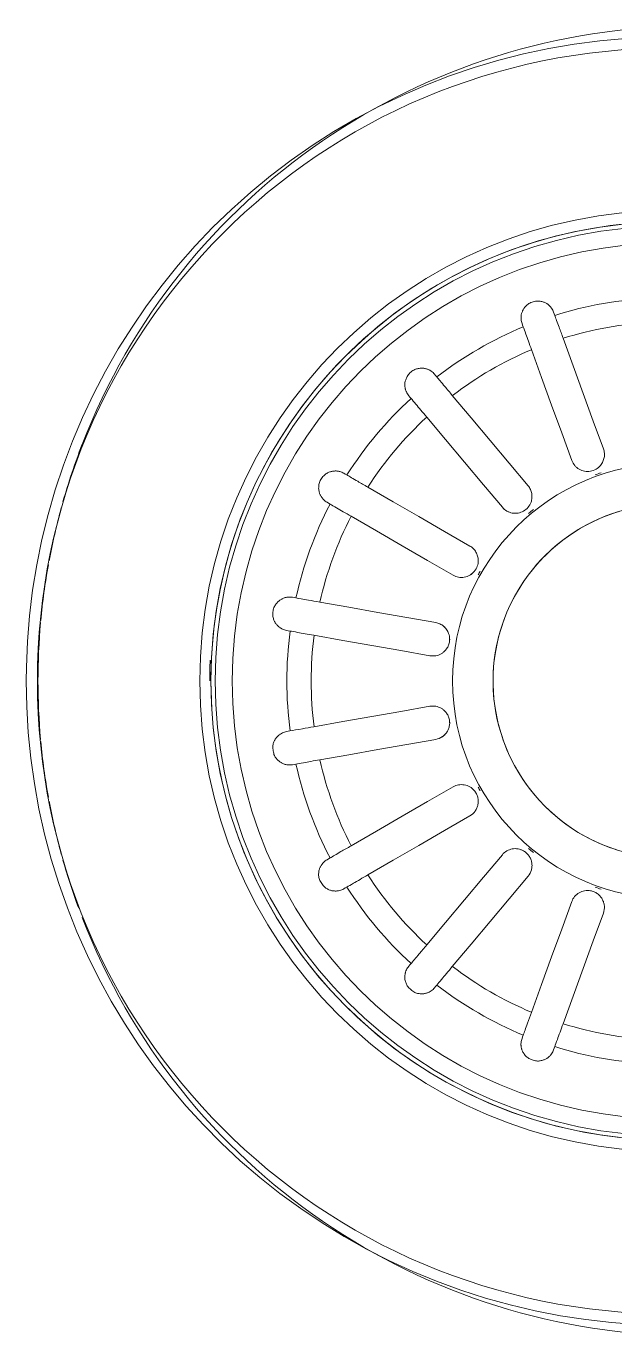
# Model space of a CAD drawing. Header units: millimetres. Extents: x 13463 to 25661, y -8446 to 5210.
# Drawn here: x 21689.4 to 21742, y -7595.1 to -7478.2 of the extents above; entities that cross this region are included whole.
import ezdxf

# ---------------------------------------------------------------- set-up
doc = ezdxf.new("R2010")
doc.units = ezdxf.units.MM
doc.layers.add('A-GENM', color=13, linetype='Continuous', lineweight=9)
doc.layers.add('G-IMPT', color=8, linetype='Continuous', lineweight=9)

# ---------------------------------------------------------------- blocks, each defined once
blk = doc.blocks.new('CRT_MGN_COZ_Fogão a lenha completo - CRT_MGN_COZ_Fogão a lenha completo-5005769-VISTA SUPERIOR BANCADA CHURRASQUEIRA')
at = {"layer": 'G-IMPT', "flags": 128}
for points in [[(15401.75, -7479.26), (15399.46, -7479.46), (15397.18, -7479.76), (15394.91, -7480.15), (15392.66, -7480.62), (15390.43, -7481.19), (15388.23, -7481.85), (15386.05, -7482.59), (15383.91, -7483.42), (15381.8, -7484.34), (15379.73, -7485.33), (15377.7, -7486.41), (15375.71, -7487.58), (15373.77, -7488.82), (15371.89, -7490.13), (15370.05, -7491.52), (15368.28, -7492.98), (15366.57, -7494.52), (15364.91, -7496.12), (15363.33, -7497.78), (15361.81, -7499.51), (15360.36, -7501.29), (15358.98, -7503.14), (15357.68, -7505.03), (15356.45, -7506.98), (15355.31, -7508.97), (15354.24, -7511.01), (15353.26, -7513.09), (15352.36, -7515.21), (15351.55, -7517.36), (15350.82, -7519.54), (15350.18, -7521.75), (15349.63, -7523.98), (15349.17, -7526.24), (15348.8, -7528.51), (15348.52, -7530.79), (15348.33, -7533.08), (15348.24, -7535.38), (15348.23, -7536.62)], [(15364.73, -7536.62), (15364.76, -7534.98), (15364.86, -7533.34), (15365.02, -7531.71), (15365.25, -7530.09), (15365.54, -7528.47), (15365.9, -7526.87), (15366.32, -7525.29), (15366.81, -7523.72), (15367.35, -7522.18), (15367.96, -7520.65), (15368.63, -7519.16), (15369.36, -7517.69), (15370.15, -7516.25), (15370.99, -7514.84), (15371.89, -7513.47), (15372.84, -7512.14), (15373.85, -7510.84), (15374.9, -7509.59), (15376.01, -7508.37), (15377.16, -7507.21), (15378.36, -7506.09), (15379.6, -7505.02), (15380.89, -7504), (15382.21, -7503.03), (15383.57, -7502.12), (15384.97, -7501.26), (15386.4, -7500.46), (15387.86, -7499.72), (15389.35, -7499.03), (15390.87, -7498.41), (15392.41, -7497.84), (15393.97, -7497.34), (15395.55, -7496.9), (15397.15, -7496.53), (15398.76, -7496.22), (15400.38, -7495.97), (15402.01, -7495.79)], [(15395.34, -7503.69), (15395.39, -7503.83), (15395.44, -7503.98)], [(15392.62, -7505), (15392.57, -7504.86), (15392.52, -7504.71)], [(15396.18, -7506.02), (15397.08, -7508.49), (15397.98, -7510.96), (15398.88, -7513.43), (15399.78, -7515.9)], [(15396.96, -7516.93), (15396.06, -7514.46), (15395.16, -7511.99), (15394.26, -7509.52), (15393.36, -7507.04)], [(15384.7, -7509.23), (15384.8, -7509.35), (15384.9, -7509.46)], [(15382.6, -7511.39), (15382.5, -7511.27), (15382.4, -7511.16)], [(15386.29, -7511.13), (15387.98, -7513.14), (15389.67, -7515.16), (15391.36, -7517.17), (15393.05, -7519.19)], [(15390.76, -7521.11), (15389.07, -7519.1), (15387.38, -7517.09), (15385.69, -7515.07), (15384, -7513.06)], [(15376.6, -7518.07), (15376.73, -7518.15), (15376.87, -7518.23)], [(15378.75, -7519.31), (15381.02, -7520.63), (15383.3, -7521.94), (15385.58, -7523.26), (15387.86, -7524.57)], [(15375.37, -7520.82), (15375.23, -7520.75), (15375.1, -7520.67)], [(15389.93, -7536.62), (15389.94, -7535.99), (15389.98, -7535.36), (15390.04, -7534.73), (15390.13, -7534.1), (15390.24, -7533.48), (15390.38, -7532.86), (15390.54, -7532.25), (15390.73, -7531.65), (15390.94, -7531.05), (15391.17, -7530.47), (15391.43, -7529.89), (15391.71, -7529.32), (15392.01, -7528.77), (15392.34, -7528.23), (15392.69, -7527.7), (15393.05, -7527.18), (15393.44, -7526.69), (15393.85, -7526.2), (15394.27, -7525.74), (15394.72, -7525.29), (15395.18, -7524.85), (15395.66, -7524.44), (15396.15, -7524.05), (15396.66, -7523.68), (15397.19, -7523.32), (15397.73, -7522.99), (15398.28, -7522.69), (15398.84, -7522.4), (15399.42, -7522.13), (15400, -7521.89), (15400.59, -7521.68), (15401.2, -7521.48)], [(15386.36, -7527.17), (15384.08, -7525.85), (15381.8, -7524.54), (15379.52, -7523.22), (15377.25, -7521.91)], [(15372.01, -7529.15), (15372.16, -7529.18), (15372.32, -7529.21)], [(15374.45, -7529.58), (15377.04, -7530.04), (15379.63, -7530.5), (15382.22, -7530.95), (15384.81, -7531.41)], [(15371.79, -7532.16), (15371.64, -7532.13), (15371.49, -7532.11)], [(15384.29, -7534.36), (15381.7, -7533.91), (15379.11, -7533.45), (15376.52, -7532.99), (15373.93, -7532.54)], [(15348.23, -7536.62), (15348.27, -7538.92), (15348.41, -7541.22), (15348.64, -7543.5), (15348.96, -7545.78), (15349.37, -7548.04), (15349.87, -7550.29), (15350.47, -7552.51), (15351.14, -7554.71), (15351.91, -7556.88), (15352.76, -7559.01), (15353.7, -7561.11), (15354.72, -7563.17), (15355.83, -7565.19), (15357.01, -7567.16), (15358.27, -7569.09), (15359.61, -7570.96), (15361.02, -7572.78), (15362.5, -7574.53), (15364.05, -7576.23), (15365.67, -7577.87), (15367.35, -7579.44), (15369.09, -7580.94), (15370.89, -7582.37), (15372.75, -7583.72), (15374.66, -7585), (15376.62, -7586.21), (15378.62, -7587.33), (15380.67, -7588.38), (15382.76, -7589.34), (15384.89, -7590.21), (15387.05, -7591), (15389.24, -7591.71), (15391.46, -7592.32), (15393.69, -7592.85), (15395.95, -7593.28), (15398.23, -7593.63), (15400.51, -7593.88), (15402.81, -7594.05)], [(15401.26, -7577.38), (15399.63, -7577.16), (15398.01, -7576.89), (15396.41, -7576.55), (15394.82, -7576.14), (15393.25, -7575.68), (15391.7, -7575.15), (15390.17, -7574.55), (15388.66, -7573.9), (15387.19, -7573.19), (15385.74, -7572.42), (15384.32, -7571.59), (15382.94, -7570.71), (15381.6, -7569.77), (15380.29, -7568.78), (15379.03, -7567.73), (15377.8, -7566.64), (15376.62, -7565.5), (15375.49, -7564.31), (15374.41, -7563.08), (15373.38, -7561.81), (15372.39, -7560.5), (15371.47, -7559.14), (15370.59, -7557.76), (15369.78, -7556.33), (15369.02, -7554.88), (15368.32, -7553.4), (15367.67, -7551.89), (15367.09, -7550.35), (15366.58, -7548.8), (15366.12, -7547.22), (15365.73, -7545.63), (15365.4, -7544.02), (15365.14, -7542.41), (15364.94, -7540.78), (15364.8, -7539.14), (15364.74, -7537.51), (15364.73, -7536.62)], [(15400.92, -7551.67), (15400.32, -7551.47), (15399.73, -7551.24), (15399.15, -7550.99), (15398.58, -7550.71), (15398.02, -7550.42), (15397.48, -7550.1), (15396.95, -7549.76), (15396.43, -7549.39), (15395.92, -7549.01), (15395.44, -7548.61), (15394.97, -7548.19), (15394.51, -7547.75), (15394.07, -7547.29), (15393.66, -7546.82), (15393.26, -7546.33), (15392.88, -7545.82), (15392.52, -7545.3), (15392.19, -7544.76), (15391.87, -7544.22), (15391.58, -7543.66), (15391.31, -7543.09), (15391.06, -7542.5), (15390.84, -7541.91), (15390.64, -7541.31), (15390.46, -7540.71), (15390.31, -7540.09), (15390.19, -7539.47), (15390.08, -7538.85), (15390.01, -7538.22), (15389.96, -7537.59), (15389.93, -7536.96), (15389.93, -7536.62)], [(15384.29, -7538.88), (15381.7, -7539.33), (15379.11, -7539.79), (15376.52, -7540.25), (15373.93, -7540.7)], [(15371.79, -7541.08), (15371.64, -7541.11), (15371.49, -7541.13)], [(15374.45, -7543.66), (15377.04, -7543.2), (15379.63, -7542.74), (15382.22, -7542.29), (15384.81, -7541.83)], [(15372.01, -7544.09), (15372.16, -7544.06), (15372.32, -7544.03)], [(15386.36, -7546.07), (15384.08, -7547.39), (15381.8, -7548.7), (15379.52, -7550.02), (15377.25, -7551.33)], [(15378.75, -7553.93), (15381.02, -7552.61), (15383.3, -7551.3), (15385.58, -7549.98), (15387.86, -7548.67)], [(15390.76, -7552.13), (15389.07, -7554.14), (15387.38, -7556.16), (15385.69, -7558.17), (15384, -7560.18)], [(15375.37, -7552.42), (15375.23, -7552.49), (15375.1, -7552.57)], [(15386.29, -7562.11), (15387.98, -7560.1), (15389.67, -7558.08), (15391.36, -7556.07), (15393.05, -7554.05)], [(15376.6, -7555.17), (15376.73, -7555.09), (15376.87, -7555.01)], [(15396.96, -7556.31), (15396.06, -7558.78), (15395.16, -7561.25), (15394.26, -7563.72), (15393.36, -7566.2)], [(15396.18, -7567.22), (15397.08, -7564.75), (15397.98, -7562.28), (15398.88, -7559.81), (15399.78, -7557.34)], [(15382.6, -7561.85), (15382.5, -7561.97), (15382.4, -7562.08)], [(15384.7, -7564.01), (15384.8, -7563.89), (15384.9, -7563.78)], [(15392.62, -7568.24), (15392.57, -7568.38), (15392.52, -7568.53)], [(15395.34, -7569.55), (15395.39, -7569.41), (15395.44, -7569.26)]]:
    blk.add_lwpolyline(points, dxfattribs=at)
at = {"layer": 'G-IMPT'}
for centre, radius, start, end in [((15407.73, -7536.62), 58.45, 90, 158.8235), ((15405.73, -7536.62), 56.5, 0, 180), ((15405.73, -7536.62), 42, 90, 180), ((15405.73, -7536.62), 41, 90, 180), ((15405.73, -7536.62), 40.61, 360, 180), ((15405.73, -7536.62), 39.1, 360, 180), ((15405.73, -7536.62), 34.22, 92.5121, 107.4879), ((15405.73, -7536.62), 34.22, 112.5121, 127.4879), ((15405.73, -7536.62), 32.05, 92.6822, 107.3178), ((15405.73, -7536.62), 32.05, 112.6822, 127.3178), ((15405.73, -7536.62), 34.22, 132.5121, 147.4879), ((15405.73, -7536.62), 32.05, 132.6822, 147.3178), ((15407.73, -7536.62), 58.45, 158.8716, 164.1176), ((15405.73, -7536.62), 19.42, 360, 180), ((15405.73, -7536.62), 19.58, 108.3232, 109.99), ((15407.73, -7536.62), 58.45, 164.6563, 169.4118), ((15405.73, -7536.62), 34.22, 152.5121, 167.4879), ((15405.73, -7536.62), 15.8, 90, 270), ((15405.73, -7536.62), 19.58, 128.4978, 130.1881), ((15405.73, -7536.62), 32.05, 152.6822, 167.3178), ((15407.73, -7536.62), 58.45, 169.7672, 174.7059), ((15405.73, -7536.62), 19.58, 149.9097, 151.0325), ((15407.73, -7536.62), 58.45, 174.8828, 185.1172), ((15405.73, -7536.62), 34.22, 172.5121, 180), ((15405.73, -7536.62), 32.05, 172.6822, 180), ((15405.73, -7536.62), 41.11, 177.3961, 180), ((15405.73, -7536.62), 56.5, 180, 0), ((15405.73, -7536.62), 42, 180, 0), ((15405.73, -7536.62), 41, 180, 270), ((15405.73, -7536.62), 40.61, 180, 0), ((15405.73, -7536.62), 39.1, 180, 0), ((15405.73, -7536.62), 34.22, 180, 187.4879), ((15405.73, -7536.62), 32.05, 180, 187.3178), ((15405.73, -7536.62), 19.42, 180, 0), ((15407.73, -7536.62), 58.45, 185.2941, 190.2328), ((15405.73, -7536.62), 34.22, 192.5121, 207.4879), ((15405.73, -7536.62), 32.05, 192.6822, 207.3178), ((15405.73, -7536.62), 19.58, 208.9675, 210.09), ((15407.73, -7536.62), 58.45, 190.5882, 195.3437), ((15405.73, -7536.62), 19.58, 229.8116, 231.5018), ((15407.73, -7536.62), 58.45, 195.8824, 200.3114), ((15405.73, -7536.62), 32.05, 212.6822, 227.3178), ((15405.73, -7536.62), 34.22, 212.5121, 227.4879), ((15405.73, -7536.62), 19.58, 250.0097, 251.6764), ((15407.73, -7536.62), 58.45, 201.1765, 270), ((15405.73, -7536.62), 32.05, 232.6822, 247.3178), ((15405.73, -7536.62), 34.22, 232.5121, 247.4879), ((15405.73, -7536.62), 32.05, 252.6822, 267.3178), ((15405.73, -7536.62), 34.22, 252.5121, 267.4879)]:
    blk.add_arc(centre, radius, start, end, dxfattribs=at)
for points, knots in [([(15392.52, -7504.71), (15392.49, -7504.65), (15392.46, -7504.53), (15392.43, -7504.36), (15392.43, -7504.23), (15392.43, -7504.12), (15392.44, -7504.02), (15392.45, -7503.91), (15392.48, -7503.8), (15392.52, -7503.69), (15392.57, -7503.56), (15392.63, -7503.44), (15392.71, -7503.32), (15392.8, -7503.21), (15392.91, -7503.09), (15393.05, -7502.98), (15393.21, -7502.88), (15393.41, -7502.79), (15393.62, -7502.73), (15393.81, -7502.7), (15393.99, -7502.7), (15394.15, -7502.71), (15394.3, -7502.75), (15394.44, -7502.79), (15394.57, -7502.84), (15394.68, -7502.9), (15394.77, -7502.96), (15394.87, -7503.03), (15394.95, -7503.1), (15395.02, -7503.18), (15395.09, -7503.26), (15395.17, -7503.36), (15395.26, -7503.51), (15395.31, -7503.63), (15395.34, -7503.69)], [-1, -1, -1, -1, -0.944444, -0.888889, -0.861111, -0.833333, -0.805556, -0.777778, -0.75, -0.722222, -0.694444, -0.659722, -0.638889, -0.611111, -0.583333, -0.555556, -0.527778, -0.5, -0.472222, -0.444444, -0.416667, -0.388889, -0.361111, -0.333333, -0.305556, -0.277778, -0.25, -0.222222, -0.194444, -0.166667, -0.138889, -0.111111, -0.055556, 0, 0, 0, 0]), ([(15395.44, -7503.98), (15395.53, -7504.23), (15395.76, -7504.84), (15396.06, -7505.67), (15396.18, -7506.02)], [-1, -1, -1, -1, -0.4, 0, 0, 0, 0]), ([(15393.36, -7507.04), (15393.17, -7506.52), (15392.88, -7505.72), (15392.68, -7505.17), (15392.62, -7505)], [-1, -1, -1, -1, -0.4, 0, 0, 0, 0]), ([(15382.4, -7511.16), (15382.36, -7511.11), (15382.28, -7511), (15382.2, -7510.85), (15382.15, -7510.73), (15382.11, -7510.63), (15382.09, -7510.53), (15382.07, -7510.42), (15382.05, -7510.31), (15382.05, -7510.19), (15382.05, -7510.06), (15382.07, -7509.92), (15382.11, -7509.78), (15382.15, -7509.65), (15382.22, -7509.5), (15382.31, -7509.35), (15382.43, -7509.19), (15382.58, -7509.04), (15382.76, -7508.91), (15382.93, -7508.82), (15383.09, -7508.76), (15383.25, -7508.72), (15383.41, -7508.7), (15383.55, -7508.69), (15383.69, -7508.7), (15383.81, -7508.71), (15383.92, -7508.74), (15384.03, -7508.77), (15384.14, -7508.81), (15384.23, -7508.85), (15384.32, -7508.9), (15384.44, -7508.98), (15384.57, -7509.08), (15384.66, -7509.18), (15384.7, -7509.23)], [-1, -1, -1, -1, -0.944444, -0.888889, -0.861111, -0.833333, -0.805556, -0.777778, -0.75, -0.722222, -0.694444, -0.659722, -0.638889, -0.611111, -0.583333, -0.555556, -0.527778, -0.5, -0.472222, -0.444444, -0.416667, -0.388889, -0.361111, -0.333333, -0.305556, -0.277778, -0.25, -0.222222, -0.194444, -0.166667, -0.138889, -0.111111, -0.055556, 0, 0, 0, 0]), ([(15384.9, -7509.46), (15385.07, -7509.67), (15385.49, -7510.17), (15386.05, -7510.84), (15386.29, -7511.13)], [-1, -1, -1, -1, -0.4, 0, 0, 0, 0]), ([(15384, -7513.06), (15383.64, -7512.63), (15383.09, -7511.97), (15382.71, -7511.53), (15382.6, -7511.39)], [-1, -1, -1, -1, -0.4, 0, 0, 0, 0]), ([(15399.78, -7515.9), (15399.83, -7516.02), (15399.87, -7516.22), (15399.88, -7516.48), (15399.86, -7516.67), (15399.81, -7516.86), (15399.72, -7517.1), (15399.52, -7517.42), (15399.14, -7517.74), (15398.63, -7517.93), (15398.19, -7517.92), (15397.85, -7517.83), (15397.61, -7517.72), (15397.4, -7517.57), (15397.15, -7517.32), (15397.02, -7517.09), (15396.96, -7516.93)], [-1, -1, -1, -1, -0.916667, -0.875, -0.833333, -0.791667, -0.75, -0.666667, -0.555556, -0.444444, -0.333333, -0.277778, -0.222222, -0.166667, -0.111111, 0, 0, 0, 0]), ([(15375.1, -7520.67), (15375.04, -7520.64), (15374.93, -7520.57), (15374.81, -7520.45), (15374.71, -7520.35), (15374.65, -7520.27), (15374.59, -7520.19), (15374.53, -7520.09), (15374.48, -7519.99), (15374.44, -7519.88), (15374.4, -7519.76), (15374.37, -7519.62), (15374.35, -7519.48), (15374.35, -7519.34), (15374.36, -7519.17), (15374.39, -7519), (15374.45, -7518.81), (15374.54, -7518.62), (15374.67, -7518.44), (15374.8, -7518.29), (15374.93, -7518.18), (15375.07, -7518.09), (15375.2, -7518.01), (15375.34, -7517.96), (15375.47, -7517.92), (15375.59, -7517.89), (15375.7, -7517.88), (15375.81, -7517.87), (15375.93, -7517.87), (15376.03, -7517.88), (15376.13, -7517.9), (15376.27, -7517.93), (15376.43, -7517.98), (15376.54, -7518.04), (15376.6, -7518.07)], [-1, -1, -1, -1, -0.944444, -0.888889, -0.861111, -0.833333, -0.805556, -0.777778, -0.75, -0.722222, -0.694444, -0.659722, -0.638889, -0.611111, -0.583333, -0.555556, -0.527778, -0.5, -0.472222, -0.444444, -0.416667, -0.388889, -0.361111, -0.333333, -0.305556, -0.277778, -0.25, -0.222222, -0.194444, -0.166667, -0.138889, -0.111111, -0.055556, 0, 0, 0, 0]), ([(15376.87, -7518.23), (15377.1, -7518.36), (15377.66, -7518.69), (15378.42, -7519.13), (15378.75, -7519.31)], [-1, -1, -1, -1, -0.4, 0, 0, 0, 0]), ([(15393.05, -7519.19), (15393.14, -7519.28), (15393.24, -7519.45), (15393.34, -7519.69), (15393.39, -7519.88), (15393.41, -7520.07), (15393.4, -7520.34), (15393.33, -7520.7), (15393.08, -7521.13), (15392.67, -7521.48), (15392.25, -7521.63), (15391.9, -7521.66), (15391.63, -7521.63), (15391.38, -7521.56), (15391.07, -7521.42), (15390.87, -7521.25), (15390.76, -7521.11)], [-1, -1, -1, -1, -0.916667, -0.875, -0.833333, -0.791667, -0.75, -0.666667, -0.555556, -0.444444, -0.333333, -0.277778, -0.222222, -0.166667, -0.111111, 0, 0, 0, 0]), ([(15377.25, -7521.91), (15376.76, -7521.63), (15376.02, -7521.2), (15375.52, -7520.91), (15375.37, -7520.82)], [-1, -1, -1, -1, -0.4, 0, 0, 0, 0]), ([(15387.86, -7524.57), (15387.97, -7524.64), (15388.12, -7524.75), (15388.3, -7524.95), (15388.4, -7525.11), (15388.49, -7525.28), (15388.58, -7525.53), (15388.63, -7525.9), (15388.55, -7526.39), (15388.28, -7526.86), (15387.93, -7527.14), (15387.61, -7527.29), (15387.36, -7527.36), (15387.1, -7527.38), (15386.75, -7527.35), (15386.51, -7527.26), (15386.36, -7527.17)], [-1, -1, -1, -1, -0.916667, -0.875, -0.833333, -0.791667, -0.75, -0.666667, -0.555556, -0.444444, -0.333333, -0.277778, -0.222222, -0.166667, -0.111111, 0, 0, 0, 0]), ([(15371.49, -7532.11), (15371.43, -7532.1), (15371.3, -7532.06), (15371.14, -7532), (15371.02, -7531.94), (15370.93, -7531.89), (15370.85, -7531.83), (15370.76, -7531.76), (15370.68, -7531.68), (15370.6, -7531.59), (15370.52, -7531.49), (15370.44, -7531.37), (15370.38, -7531.24), (15370.33, -7531.11), (15370.28, -7530.95), (15370.25, -7530.78), (15370.25, -7530.58), (15370.27, -7530.37), (15370.32, -7530.16), (15370.4, -7529.98), (15370.48, -7529.82), (15370.58, -7529.69), (15370.68, -7529.58), (15370.79, -7529.48), (15370.89, -7529.4), (15371, -7529.33), (15371.1, -7529.28), (15371.21, -7529.23), (15371.31, -7529.19), (15371.41, -7529.17), (15371.51, -7529.15), (15371.65, -7529.13), (15371.82, -7529.13), (15371.95, -7529.14), (15372.01, -7529.15)], [-1, -1, -1, -1, -0.944444, -0.888889, -0.861111, -0.833333, -0.805556, -0.777778, -0.75, -0.722222, -0.694444, -0.659722, -0.638889, -0.611111, -0.583333, -0.555556, -0.527778, -0.5, -0.472222, -0.444444, -0.416667, -0.388889, -0.361111, -0.333333, -0.305556, -0.277778, -0.25, -0.222222, -0.194444, -0.166667, -0.138889, -0.111111, -0.055556, 0, 0, 0, 0]), ([(15372.32, -7529.21), (15372.58, -7529.25), (15373.22, -7529.37), (15374.09, -7529.52), (15374.45, -7529.58)], [-1, -1, -1, -1, -0.4, 0, 0, 0, 0]), ([(15373.93, -7532.54), (15373.38, -7532.44), (15372.54, -7532.29), (15371.97, -7532.19), (15371.79, -7532.16)], [-1, -1, -1, -1, -0.4, 0, 0, 0, 0]), ([(15384.81, -7531.41), (15384.94, -7531.43), (15385.13, -7531.49), (15385.35, -7531.61), (15385.51, -7531.73), (15385.65, -7531.86), (15385.82, -7532.07), (15386, -7532.4), (15386.08, -7532.88), (15385.99, -7533.41), (15385.76, -7533.8), (15385.51, -7534.05), (15385.3, -7534.2), (15385.06, -7534.31), (15384.72, -7534.39), (15384.46, -7534.39), (15384.29, -7534.36)], [-1, -1, -1, -1, -0.916667, -0.875, -0.833333, -0.791667, -0.75, -0.666667, -0.555556, -0.444444, -0.333333, -0.277778, -0.222222, -0.166667, -0.111111, 0, 0, 0, 0]), ([(15386.05, -7532.75), (15386.05, -7532.81), (15386.06, -7532.92), (15386.04, -7533.08), (15386.01, -7533.25), (15385.95, -7533.44), (15385.85, -7533.65), (15385.75, -7533.79), (15385.7, -7533.86)], [-0.5833333, -0.5833333, -0.5833333, -0.5833333, -0.5486111, -0.5138889, -0.4791667, -0.4444444, -0.3888889, -0.3333333, -0.3333333, -0.3333333, -0.3333333]), ([(15384.81, -7541.83), (15385.03, -7541.79), (15385.33, -7541.67), (15385.62, -7541.42), (15385.76, -7541.25), (15385.85, -7541.11), (15385.93, -7540.97), (15385.98, -7540.82), (15386.02, -7540.65), (15386.05, -7540.49), (15386.06, -7540.33), (15386.04, -7540.16), (15386.01, -7539.99), (15385.95, -7539.8), (15385.85, -7539.59), (15385.7, -7539.38), (15385.51, -7539.19), (15385.23, -7538.99), (15384.81, -7538.85), (15384.47, -7538.85), (15384.29, -7538.88)], [-1, -1, -1, -1, -0.861111, -0.791667, -0.756944, -0.722222, -0.6875, -0.652778, -0.618056, -0.583333, -0.548611, -0.513889, -0.479167, -0.444444, -0.388889, -0.333333, -0.277778, -0.222222, -0.111111, 0, 0, 0, 0]), ([(15371.49, -7541.13), (15371.36, -7541.16), (15371.17, -7541.22), (15370.96, -7541.33), (15370.84, -7541.41), (15370.76, -7541.48), (15370.68, -7541.56), (15370.6, -7541.65), (15370.51, -7541.75), (15370.45, -7541.87), (15370.38, -7542), (15370.32, -7542.13), (15370.28, -7542.29), (15370.25, -7542.46), (15370.26, -7542.65), (15370.29, -7542.87), (15370.33, -7543.08), (15370.39, -7543.27), (15370.47, -7543.42), (15370.57, -7543.55), (15370.68, -7543.66), (15370.79, -7543.76), (15370.89, -7543.85), (15370.99, -7543.91), (15371.1, -7543.96), (15371.21, -7544.01), (15371.31, -7544.05), (15371.45, -7544.08), (15371.68, -7544.12), (15371.88, -7544.11), (15372.01, -7544.09)], [-1, -1, -1, -1, -0.888889, -0.833333, -0.805556, -0.777778, -0.75, -0.722222, -0.694444, -0.659722, -0.638889, -0.611111, -0.583333, -0.555556, -0.527778, -0.5, -0.472222, -0.444444, -0.416667, -0.388889, -0.361111, -0.333333, -0.305556, -0.277778, -0.25, -0.222222, -0.194444, -0.166667, -0.111111, 0, 0, 0, 0]), ([(15371.79, -7541.08), (15372.05, -7541.03), (15372.7, -7540.92), (15373.57, -7540.77), (15373.93, -7540.7)], [-1, -1, -1, -1, -0.4, 0, 0, 0, 0]), ([(15374.45, -7543.66), (15373.9, -7543.75), (15373.06, -7543.9), (15372.49, -7544), (15372.32, -7544.03)], [-1, -1, -1, -1, -0.4, 0, 0, 0, 0]), ([(15387.86, -7548.67), (15388.05, -7548.56), (15388.28, -7548.34), (15388.47, -7548), (15388.55, -7547.8), (15388.58, -7547.64), (15388.61, -7547.48), (15388.61, -7547.32), (15388.59, -7547.15), (15388.56, -7546.98), (15388.51, -7546.83), (15388.44, -7546.68), (15388.35, -7546.53), (15388.24, -7546.37), (15388.07, -7546.21), (15387.85, -7546.06), (15387.61, -7545.95), (15387.27, -7545.86), (15386.83, -7545.87), (15386.51, -7545.98), (15386.36, -7546.07)], [-1, -1, -1, -1, -0.861111, -0.791667, -0.756944, -0.722222, -0.6875, -0.652778, -0.618056, -0.583333, -0.548611, -0.513889, -0.479167, -0.444444, -0.388889, -0.333333, -0.277778, -0.222222, -0.111111, 0, 0, 0, 0]), ([(15375.37, -7552.42), (15375.6, -7552.28), (15376.16, -7551.96), (15376.92, -7551.52), (15377.25, -7551.33)], [-1, -1, -1, -1, -0.4, 0, 0, 0, 0]), ([(15393.05, -7554.05), (15393.2, -7553.88), (15393.34, -7553.6), (15393.41, -7553.22), (15393.41, -7553), (15393.39, -7552.84), (15393.35, -7552.68), (15393.3, -7552.53), (15393.23, -7552.37), (15393.14, -7552.23), (15393.04, -7552.1), (15392.92, -7551.98), (15392.79, -7551.88), (15392.63, -7551.77), (15392.41, -7551.67), (15392.16, -7551.6), (15391.9, -7551.58), (15391.55, -7551.61), (15391.13, -7551.77), (15390.87, -7551.99), (15390.76, -7552.13)], [-1, -1, -1, -1, -0.861111, -0.791667, -0.756944, -0.722222, -0.6875, -0.652778, -0.618056, -0.583333, -0.548611, -0.513889, -0.479167, -0.444444, -0.388889, -0.333333, -0.277778, -0.222222, -0.111111, 0, 0, 0, 0]), ([(15375.1, -7552.57), (15374.98, -7552.64), (15374.83, -7552.76), (15374.67, -7552.94), (15374.59, -7553.05), (15374.53, -7553.15), (15374.48, -7553.25), (15374.43, -7553.36), (15374.39, -7553.49), (15374.37, -7553.62), (15374.35, -7553.76), (15374.34, -7553.91), (15374.35, -7554.08), (15374.39, -7554.24), (15374.46, -7554.42), (15374.56, -7554.61), (15374.68, -7554.8), (15374.8, -7554.95), (15374.92, -7555.06), (15375.06, -7555.15), (15375.2, -7555.22), (15375.34, -7555.28), (15375.46, -7555.33), (15375.58, -7555.35), (15375.7, -7555.36), (15375.81, -7555.37), (15375.93, -7555.37), (15376.07, -7555.36), (15376.3, -7555.31), (15376.49, -7555.24), (15376.6, -7555.17)], [-1, -1, -1, -1, -0.888889, -0.833333, -0.805556, -0.777778, -0.75, -0.722222, -0.694444, -0.659722, -0.638889, -0.611111, -0.583333, -0.555556, -0.527778, -0.5, -0.472222, -0.444444, -0.416667, -0.388889, -0.361111, -0.333333, -0.305556, -0.277778, -0.25, -0.222222, -0.194444, -0.166667, -0.111111, 0, 0, 0, 0]), ([(15378.75, -7553.93), (15378.26, -7554.21), (15377.52, -7554.64), (15377.02, -7554.93), (15376.87, -7555.01)], [-1, -1, -1, -1, -0.4, 0, 0, 0, 0]), ([(15399.78, -7557.34), (15399.86, -7557.13), (15399.9, -7556.81), (15399.83, -7556.43), (15399.75, -7556.23), (15399.68, -7556.08), (15399.59, -7555.94), (15399.49, -7555.82), (15399.37, -7555.7), (15399.24, -7555.59), (15399.1, -7555.51), (15398.95, -7555.44), (15398.79, -7555.38), (15398.6, -7555.33), (15398.37, -7555.32), (15398.1, -7555.34), (15397.85, -7555.41), (15397.53, -7555.56), (15397.19, -7555.85), (15397.02, -7556.14), (15396.96, -7556.31)], [-1, -1, -1, -1, -0.861111, -0.791667, -0.756944, -0.722222, -0.6875, -0.652778, -0.618056, -0.583333, -0.548611, -0.513889, -0.479167, -0.444444, -0.388889, -0.333333, -0.277778, -0.222222, -0.111111, 0, 0, 0, 0]), ([(15382.6, -7561.85), (15382.77, -7561.64), (15383.19, -7561.14), (15383.76, -7560.47), (15384, -7560.18)], [-1, -1, -1, -1, -0.4, 0, 0, 0, 0]), ([(15382.4, -7562.08), (15382.32, -7562.18), (15382.21, -7562.35), (15382.12, -7562.57), (15382.08, -7562.71), (15382.07, -7562.82), (15382.05, -7562.93), (15382.05, -7563.05), (15382.05, -7563.19), (15382.07, -7563.32), (15382.11, -7563.46), (15382.15, -7563.6), (15382.22, -7563.75), (15382.31, -7563.9), (15382.44, -7564.04), (15382.6, -7564.19), (15382.77, -7564.32), (15382.93, -7564.42), (15383.09, -7564.49), (15383.25, -7564.52), (15383.41, -7564.54), (15383.55, -7564.55), (15383.68, -7564.55), (15383.81, -7564.53), (15383.92, -7564.5), (15384.03, -7564.47), (15384.14, -7564.43), (15384.26, -7564.37), (15384.47, -7564.25), (15384.62, -7564.11), (15384.7, -7564.01)], [-1, -1, -1, -1, -0.888889, -0.833333, -0.805556, -0.777778, -0.75, -0.722222, -0.694444, -0.659722, -0.638889, -0.611111, -0.583333, -0.555556, -0.527778, -0.5, -0.472222, -0.444444, -0.416667, -0.388889, -0.361111, -0.333333, -0.305556, -0.277778, -0.25, -0.222222, -0.194444, -0.166667, -0.111111, 0, 0, 0, 0]), ([(15386.29, -7562.11), (15385.93, -7562.54), (15385.38, -7563.2), (15385.01, -7563.64), (15384.9, -7563.78)], [-1, -1, -1, -1, -0.4, 0, 0, 0, 0]), ([(15392.62, -7568.24), (15392.71, -7567.99), (15392.94, -7567.37), (15393.24, -7566.54), (15393.36, -7566.2)], [-1, -1, -1, -1, -0.4, 0, 0, 0, 0]), ([(15396.18, -7567.22), (15395.99, -7567.75), (15395.7, -7568.55), (15395.5, -7569.1), (15395.44, -7569.26)], [-1, -1, -1, -1, -0.4, 0, 0, 0, 0]), ([(15392.52, -7568.53), (15392.47, -7568.65), (15392.43, -7568.84), (15392.42, -7569.08), (15392.43, -7569.22), (15392.45, -7569.33), (15392.48, -7569.44), (15392.51, -7569.56), (15392.56, -7569.68), (15392.63, -7569.8), (15392.71, -7569.92), (15392.8, -7570.04), (15392.91, -7570.16), (15393.05, -7570.26), (15393.22, -7570.35), (15393.42, -7570.44), (15393.63, -7570.5), (15393.82, -7570.54), (15393.98, -7570.55), (15394.15, -7570.53), (15394.3, -7570.49), (15394.44, -7570.45), (15394.57, -7570.4), (15394.68, -7570.34), (15394.77, -7570.28), (15394.87, -7570.21), (15394.95, -7570.14), (15395.05, -7570.04), (15395.2, -7569.85), (15395.29, -7569.68), (15395.34, -7569.55)], [-1, -1, -1, -1, -0.888889, -0.833333, -0.805556, -0.777778, -0.75, -0.722222, -0.694444, -0.659722, -0.638889, -0.611111, -0.583333, -0.555556, -0.527778, -0.5, -0.472222, -0.444444, -0.416667, -0.388889, -0.361111, -0.333333, -0.305556, -0.277778, -0.25, -0.222222, -0.194444, -0.166667, -0.111111, 0, 0, 0, 0])]:
    blk.add_open_spline(points, degree=3, knots=knots, dxfattribs=at)
for points in [[(15391.15, -7521.45), (15391, -7521.36), (15390.87, -7521.25), (15390.76, -7521.11)], [(15388.25, -7526.84), (15388.2, -7526.9), (15388.07, -7527.03), (15387.92, -7527.13), (15387.85, -7527.17)], [(15385.41, -7531.65), (15385.49, -7531.72), (15385.58, -7531.79), (15385.65, -7531.87)], [(15386.05, -7540.36), (15386.05, -7540.18), (15385.99, -7539.83), (15385.81, -7539.52), (15385.7, -7539.38)], [(15385.18, -7541.72), (15385.24, -7541.69), (15385.35, -7541.63), (15385.51, -7541.51), (15385.61, -7541.42), (15385.65, -7541.37)], [(15388.25, -7546.4), (15388.14, -7546.27), (15388, -7546.15), (15387.85, -7546.07)], [(15391.15, -7551.79), (15391, -7551.88), (15390.87, -7551.99), (15390.76, -7552.13)]]:
    blk.add_open_spline(points, degree=3, dxfattribs=at)

msp = doc.modelspace()

# ---------------------------------------------------------------- block references
at = {"layer": 'A-GENM'}
msp.add_blockref('CRT_MGN_COZ_Fogão a lenha completo - CRT_MGN_COZ_Fogão a lenha completo-5005769-VISTA SUPERIOR BANCADA CHURRASQUEIRA', (6341.195, 0), dxfattribs=at)

doc.saveas('drawing.dxf')
